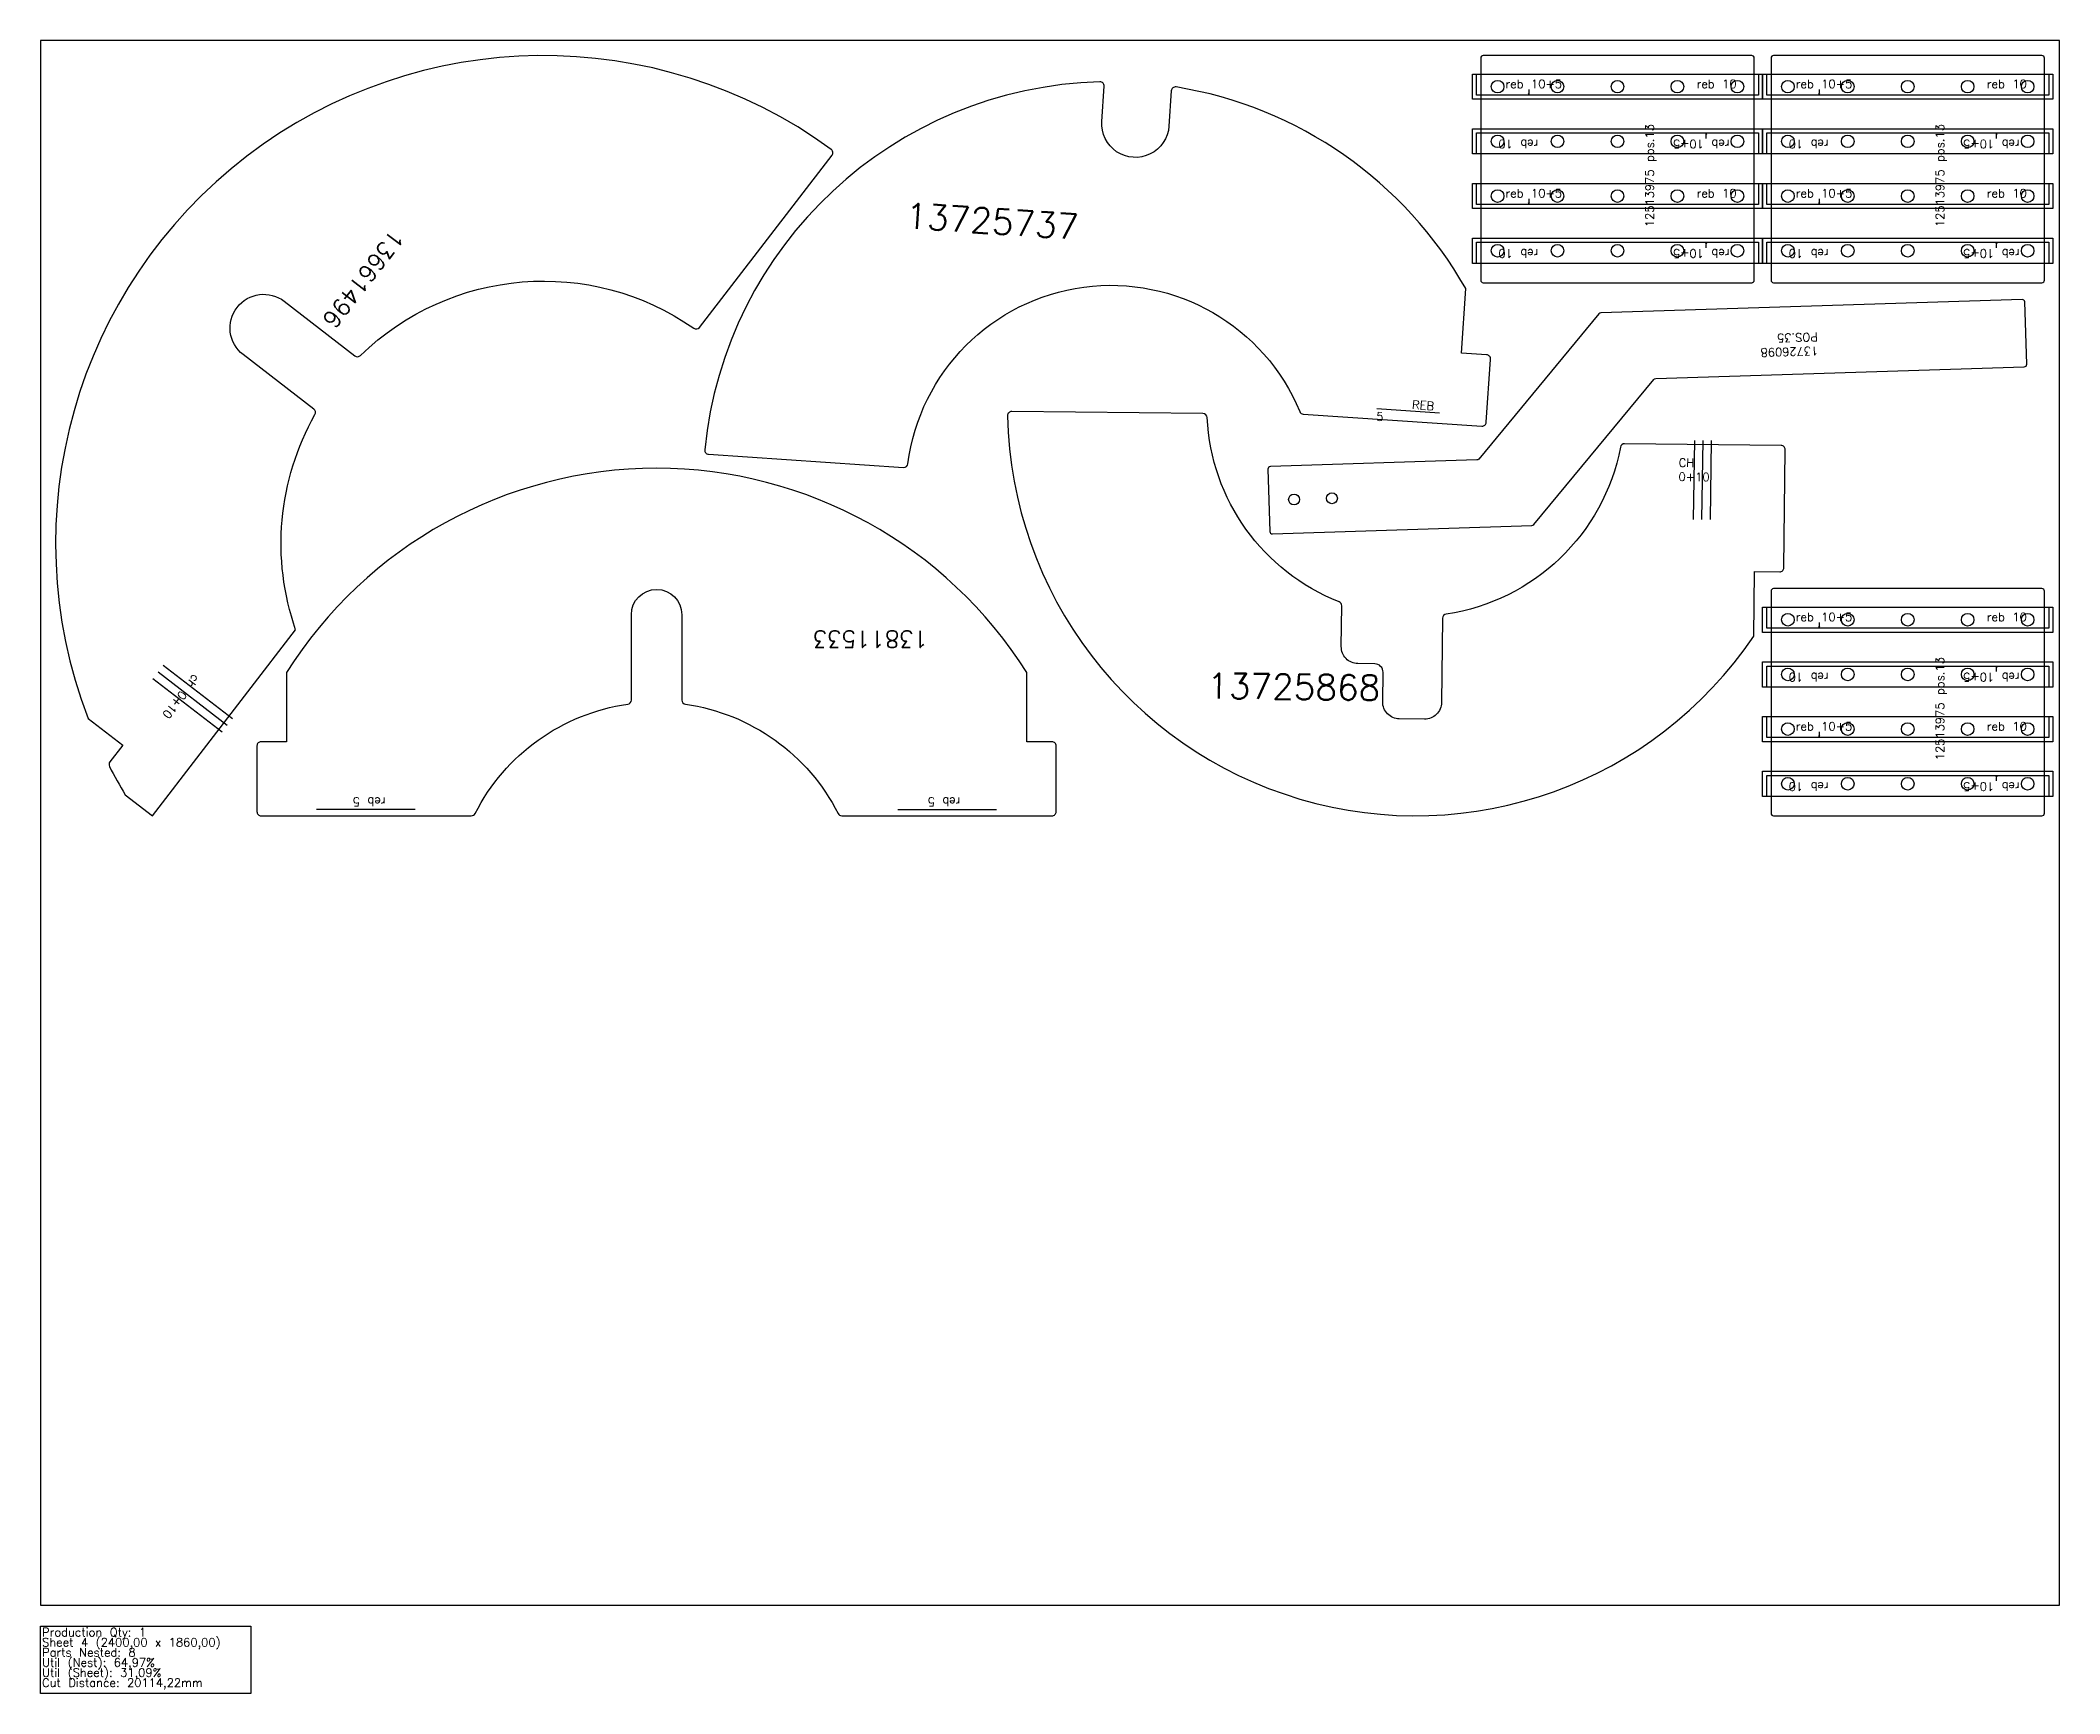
# Model space of a CAD drawing. Header units: millimetres. Extents: x 7560 to 9960, y -105 to 1860.
import ezdxf

# ---------------------------------------------------------------- set-up
doc = ezdxf.new("R2010")
doc.units = ezdxf.units.MM
for name, color, linetype in [('12513975', 7, 'Continuous'), ('13661496', 7, 'Continuous'), ('13725737', 7, 'Continuous'), ('13725868', 7, 'Continuous'), ('13726098v0', 7, 'Continuous'), ('Chanfro', 7, 'Continuous'), ('Rebaixo', 7, 'Continuous'), ('sheet', 24, 'Continuous'), ('Stats', 7, 'Continuous'), ('Texto', 7, 'Continuous')]:
    doc.layers.add(name, color=color, linetype=linetype)
doc.styles.get("Standard").update_dxf_attribs({"font": 'txt.shx'})

msp = doc.modelspace()

# ---------------------------------------------------------------- linework, layer by layer
at = {"color": 2}
msp.add_lwpolyline([(8326.7, 1071, -0.244185), (8508.1, 941.1, 0.282196), (8512.5, 938.4), (8762.4, 938.4, 0.414214), (8767.4, 943.4), (8767.4, 1021.4, 0.414214), (8762.4, 1026.4), (8732.4, 1026.4), (8732.4, 1108.5, 0.551982), (7852.4, 1108.5), (7852.4, 1026.4), (7822.4, 1026.4, 0.414214), (7817.4, 1021.4), (7817.4, 943.4, 0.414214), (7822.4, 938.4), (8072.2, 938.4, 0.282196), (8076.7, 941.1, -0.244185), (8258.1, 1071, 0.373157), (8262.4, 1075.9), (8262.4, 1177.4, -1), (8322.4, 1177.4), (8322.4, 1075.9, 0.373157)], format="xyb", close=True, dxfattribs=at)
at = {"layer": '12513975', "color": 1}
for p, q in [((9329.1, 1801.6), (9329.1, 1797.5)), ((9674.1, 1801.6), (9674.1, 1797.5)), ((9539.9, 1743.4), (9539.9, 1747.5)), ((9884.9, 1743.4), (9884.9, 1747.5)), ((9329.1, 1671.6), (9329.1, 1667.5)), ((9674.1, 1671.6), (9674.1, 1667.5)), ((9539.9, 1613.4), (9539.9, 1617.5)), ((9884.9, 1613.4), (9884.9, 1617.5)), ((9674.1, 1168), (9674.1, 1163.9)), ((9884.9, 1109.8), (9884.9, 1113.9)), ((9674.1, 1038), (9674.1, 1033.9)), ((9884.9, 979.8), (9884.9, 983.9))]:
    msp.add_line(p, q, dxfattribs=at)
for points in [[(9272, 1839), (9272, 1575, 0.414214), (9275, 1572), (9594, 1572, 0.414214), (9597, 1575), (9597, 1839, 0.414214), (9594, 1842), (9275, 1842, 0.414214)], [(9617, 1839), (9617, 1575, 0.414214), (9620, 1572), (9939, 1572, 0.414214), (9942, 1575), (9942, 1839, 0.414214), (9939, 1842), (9620, 1842, 0.414214)], [(9617, 1205.4), (9617, 941.4, 0.414214), (9620, 938.4), (9939, 938.4, 0.414214), (9942, 941.4), (9942, 1205.4, 0.414214), (9939, 1208.4), (9620, 1208.4, 0.414214)]]:
    msp.add_lwpolyline(points, format="xyb", close=True, dxfattribs=at)
for points in [[(9328.3, 1797.3), (9329.1, 1795.9), (9329.9, 1797.3)], [(9673.3, 1797.3), (9674.1, 1795.9), (9674.9, 1797.3)], [(9540.6, 1747.7), (9539.8, 1749.1), (9539, 1747.7)], [(9885.6, 1747.7), (9884.8, 1749.1), (9884, 1747.7)], [(9328.3, 1667.3), (9329.1, 1665.9), (9329.9, 1667.3)], [(9673.3, 1667.3), (9674.1, 1665.9), (9674.9, 1667.3)], [(9540.6, 1617.7), (9539.8, 1619.1), (9539, 1617.7)], [(9885.6, 1617.7), (9884.8, 1619.1), (9884, 1617.7)], [(9673.3, 1163.7), (9674.1, 1162.3), (9674.9, 1163.7)], [(9885.7, 1114.1), (9884.9, 1115.5), (9884.1, 1114.1)], [(9673.3, 1033.7), (9674.1, 1032.3), (9674.9, 1033.7)], [(9885.7, 984.1), (9884.9, 985.5), (9884.1, 984.1)]]:
    msp.add_lwpolyline(points, dxfattribs=at)
for centre in [(9292, 1805), (9363.2, 1805), (9434.5, 1805), (9505.7, 1805), (9577, 1805), (9637, 1805), (9708.2, 1805), (9779.5, 1805), (9850.7, 1805), (9922, 1805), (9292, 1740), (9363.2, 1740), (9434.5, 1740), (9505.7, 1740), (9577, 1740), (9637, 1740), (9708.2, 1740), (9779.5, 1740), (9850.7, 1740), (9922, 1740), (9292, 1675), (9363.2, 1675), (9434.5, 1675), (9505.7, 1675), (9577, 1675), (9637, 1675), (9708.2, 1675), (9779.5, 1675), (9850.7, 1675), (9922, 1675), (9292, 1610), (9363.2, 1610), (9434.5, 1610), (9505.7, 1610), (9577, 1610), (9637, 1610), (9708.2, 1610), (9779.5, 1610), (9850.7, 1610), (9922, 1610), (9637, 1171.4), (9708.2, 1171.4), (9779.5, 1171.4), (9850.7, 1171.4), (9922, 1171.4), (9637, 1106.4), (9708.2, 1106.4), (9779.5, 1106.4), (9850.7, 1106.4), (9922, 1106.4), (9637, 1041.4), (9708.2, 1041.4), (9779.5, 1041.4), (9850.7, 1041.4), (9922, 1041.4), (9637, 976.4), (9708.2, 976.4), (9779.5, 976.4), (9850.7, 976.4), (9922, 976.4)]:
    msp.add_circle(centre, 7.5, dxfattribs=at)
at = {"layer": '13661496', "color": 2}
msp.add_lwpolyline([(7863.4, 1159.5, -0.215312), (7886.4, 1415.3, 0.373084), (7885.1, 1421.7), (7801, 1486.5, -0.999999), (7849.8, 1549.9), (7933.9, 1485.1, 0.373084), (7940.5, 1485.5, -0.359661), (8336.6, 1517.8, 0.400416), (8343.4, 1518.9), (8500.9, 1723.4, 0.421876), (8499.9, 1730.5, 0.747374), (7616.6, 1054.2), (7658, 1022.3), (7642.6, 1002.4, 0.290435), (7642.1, 997, 0.016653), (7660.9, 963.3), (7693.1, 938.5)], format="xyb", close=True, dxfattribs=at)
at = {"layer": '13725737', "color": 2}
msp.add_lwpolyline([(8901.4, 1758.2, -1.000001), (8821.6, 1763.6), (8824.4, 1805.4, 0.441988), (8819.3, 1810.7, 0.378017), (8349.6, 1373.5, 0.423398), (8354.2, 1368), (8585.9, 1352.4, 0.396596), (8591.2, 1356.8, -0.768728), (9056.8, 1418.8, 0.285185), (9061.1, 1415.7), (9273.3, 1401.5, 0.414214), (9278.6, 1406.1), (9283.7, 1480.9, 0.414214), (9279, 1486.3), (9249.1, 1488.3), (9254.2, 1564.9, 0.227386), (8910, 1804.6, 0.441988), (8904.2, 1800)], format="xyb", close=True, dxfattribs=at)
at = {"layer": '13725868', "color": 2}
msp.add_lwpolyline([(8946.8, 1411.6, 0.396943), (8941.8, 1416.4), (8714.6, 1419, 0.423398), (8709.6, 1413.9, 0.732093), (9596.4, 1151.9), (9597.3, 1228.8), (9627.3, 1228.4, 0.414214), (9632.3, 1233.4), (9633.9, 1373.4, 0.414214), (9629, 1378.4), (9443, 1380.6, 0.362758), (9438, 1376.5, -0.318457), (9230.9, 1178.1, 0.36844), (9226.6, 1173.2), (9225.4, 1073.1, -0.414214), (9205.2, 1053.3), (9175.2, 1053.6, -0.414214), (9155.4, 1073.9), (9155.8, 1108.9, 0.414214), (9146, 1119), (9126, 1119.2, -0.414214), (9106.2, 1139.5), (9106.8, 1188, 0.311282), (9103.6, 1192.7, -0.295088)], format="xyb", close=True, dxfattribs=at)
at = {"layer": '13726098v0', "color": 2}
msp.add_lwpolyline([(9021.3, 1276.4, 0.414214), (9024.4, 1273.5), (9332.7, 1283.3, 0.215186), (9334.9, 1284.4), (9477.7, 1457, -0.215186), (9479.9, 1458.1), (9918, 1472, 0.414214), (9921, 1475.1), (9918.6, 1549.1, 0.414214), (9915.5, 1552), (9414.6, 1536, 0.215186), (9412.4, 1534.9), (9269.6, 1362.3, -0.215186), (9267.4, 1361.3), (9021.9, 1353.4, 0.414214), (9019, 1350.4)], format="xyb", close=True, dxfattribs=at)
for centre in [(9050.1, 1314.3), (9095.1, 1315.8)]:
    msp.add_circle(centre, 6.5, dxfattribs=at)
at = {"layer": 'Chanfro', "color": 2}
for p, q in [((9525, 1290.6), (9526.3, 1384.6)), ((9534.9, 1290.5), (9536.3, 1384.5)), ((9544.9, 1290.4), (9546.3, 1384.4)), ((7699.8, 1109.4), (7782.2, 1045.9)), ((7705.9, 1117.3), (7788.3, 1053.9)), ((7693.7, 1101.5), (7776.1, 1038))]:
    msp.add_line(p, q, dxfattribs=at)
at = {"layer": 'Rebaixo', "color": 2}
for p, q in [((9148.3, 1422.5), (9223.1, 1417.4)), ((8005.4, 945.9), (7888.2, 945.9)), ((8579.3, 945.9), (8696.6, 945.9))]:
    msp.add_line(p, q, dxfattribs=at)
at = {"layer": 'Rebaixo', "color": 1}
for points in [[(9262, 1790), (9262, 1820), (9607, 1820), (9607, 1790)], [(9267, 1795), (9267, 1820), (9602, 1820), (9602, 1795)], [(9607, 1790), (9607, 1820), (9952, 1820), (9952, 1790)], [(9612, 1795), (9612, 1820), (9947, 1820), (9947, 1795)], [(9607, 1755), (9607, 1725), (9262, 1725), (9262, 1755)], [(9952, 1755), (9952, 1725), (9607, 1725), (9607, 1755)], [(9602, 1750), (9602, 1725), (9267, 1725), (9267, 1750)], [(9947, 1750), (9947, 1725), (9612, 1725), (9612, 1750)], [(9262, 1660), (9262, 1690), (9607, 1690), (9607, 1660)], [(9267, 1665), (9267, 1690), (9602, 1690), (9602, 1665)], [(9607, 1660), (9607, 1690), (9952, 1690), (9952, 1660)], [(9612, 1665), (9612, 1690), (9947, 1690), (9947, 1665)], [(9607, 1625), (9607, 1595), (9262, 1595), (9262, 1625)], [(9602, 1620), (9602, 1595), (9267, 1595), (9267, 1620)], [(9952, 1625), (9952, 1595), (9607, 1595), (9607, 1625)], [(9947, 1620), (9947, 1595), (9612, 1595), (9612, 1620)], [(9607, 1156.4), (9607, 1186.4), (9952, 1186.4), (9952, 1156.4)], [(9612, 1161.4), (9612, 1186.4), (9947, 1186.4), (9947, 1161.4)], [(9952, 1121.4), (9952, 1091.4), (9607, 1091.4), (9607, 1121.4)], [(9947, 1116.4), (9947, 1091.4), (9612, 1091.4), (9612, 1116.4)], [(9607, 1026.4), (9607, 1056.4), (9952, 1056.4), (9952, 1026.4)], [(9612, 1031.4), (9612, 1056.4), (9947, 1056.4), (9947, 1031.4)], [(9952, 991.4), (9952, 961.4), (9607, 961.4), (9607, 991.4)], [(9947, 986.4), (9947, 961.4), (9612, 961.4), (9612, 986.4)]]:
    msp.add_lwpolyline(points, close=True, dxfattribs=at)
at = {"layer": 'sheet', "color": 7}
msp.add_lwpolyline([(7560, 0), (9960, 0), (9960, 1860), (7560, 1860)], close=True, dxfattribs=at)
at = {"layer": 'Stats', "color": 151}
msp.add_lwpolyline([(7560, -25), (7810, -25), (7810, -105), (7560, -105), (7560, -25)], close=True, dxfattribs=at)

# ---------------------------------------------------------------- texts
at = {"layer": 'Chanfro', "color": 2, "char_height": 10, "attachment_point": 7}
for s, insert, width, rotation in [('CH 0+10', (9507, 1336.4), 57.899, 359.3371), ('ch 0+10', (7742.1, 1107.5), 61.409, 232.3964)]:
    msp.add_mtext(s, dxfattribs=dict(at, insert=insert, width=width, rotation=rotation))
at = {"layer": 'Rebaixo', "color": 1, "char_height": 10, "attachment_point": 1}
for s, insert in [('reb 10+5', (9301.4, 1813.3)), ('reb 10', (9528.5, 1813.3)), ('reb 10+5', (9646.4, 1813.3)), ('reb 10', (9873.5, 1813.3)), ('reb 10+5', (9301.4, 1683.3)), ('reb 10', (9528.5, 1683.3)), ('reb 10+5', (9646.4, 1683.3)), ('reb 10', (9873.5, 1683.3)), ('reb 10+5', (9646.4, 1179.7)), ('reb 10', (9873.5, 1179.7)), ('reb 10+5', (9646.4, 1049.7)), ('reb 10', (9873.5, 1049.7))]:
    msp.add_mtext_dynamic_manual_height_columns(s, width=68.93, gutter_width=12.5, heights=[0], dxfattribs=dict(at, insert=insert))
at = {"layer": 'Rebaixo', "color": 1, "char_height": 10, "attachment_point": 1, "rotation": 180}
for s, insert in [('reb 10', (9340.5, 1731.7)), ('reb 10+5', (9567.6, 1731.7)), ('reb 10', (9685.5, 1731.7)), ('reb 10+5', (9912.6, 1731.7)), ('reb 10', (9340.5, 1601.7)), ('reb 10+5', (9567.6, 1601.7)), ('reb 10', (9685.5, 1601.7)), ('reb 10+5', (9912.6, 1601.7)), ('reb 10', (9685.5, 1098.1)), ('reb 10+5', (9912.6, 1098.1)), ('reb 10', (9685.5, 968.1)), ('reb 10+5', (9912.6, 968.1))]:
    msp.add_mtext_dynamic_manual_height_columns(s, width=68.93, gutter_width=12.5, heights=[0], dxfattribs=dict(at, insert=insert))
at = {"layer": 'Rebaixo', "color": 2, "char_height": 10}
for s, insert, width, attachment_point, rotation in [('{\\W4.673989; }REB 5', (9149.2, 1434.9), 75, 1, 356.1558), ('reb 5', (7970.2, 960), 110.544, 7, 180), ('reb 5', (8614.6, 960), 110.544, 9, 180)]:
    msp.add_mtext(s, dxfattribs=dict(at, insert=insert, width=width, attachment_point=attachment_point, rotation=rotation))
at = {"layer": 'Stats', "color": 60}
for s, p in [('Sheet 4 (2400,00 x 1860,00)', (7562, -49)), ('Production Qty: 1', (7562, -37)), ('Parts Nested: 8', (7562, -61)), ('Util (Nest): 64,97%', (7562, -73)), ('Cut Distance: 20114,22mm', (7562, -97)), ('Util (Sheet): 31,09%', (7562, -85))]:
    msp.add_text(s, height=10, dxfattribs=at).set_placement(p)
at = {"layer": 'Texto', "color": 1, "char_height": 10, "width": 172.613, "attachment_point": 1, "rotation": 90}
for insert in [(9467.7, 1638), (9812.7, 1638), (9812.8, 1004.4)]:
    msp.add_mtext('12513975 pos.13', dxfattribs=dict(at, insert=insert))
at = {"layer": 'Texto', "color": 2}
for s, insert, char_height, width, attachment_point, rotation in [('13725737', (8589.5, 1667), 30, 212.311, 1, 356.1558), ('13661496', (7993.7, 1624.7), 20, 324.238, 1, 232.3964), ('13726098 POS.35', (9673.3, 1486), 10, 114.262, 1, 181.8215), ('13811533', (8615.3, 1138.3), 20, 498.271, 1, 180), ('13725868', (8946.7, 1077.9), 30, 189.112, 7, 359.3371)]:
    msp.add_mtext(s, dxfattribs=dict(at, insert=insert, char_height=char_height, width=width, attachment_point=attachment_point, rotation=rotation))

doc.saveas('drawing.dxf')
